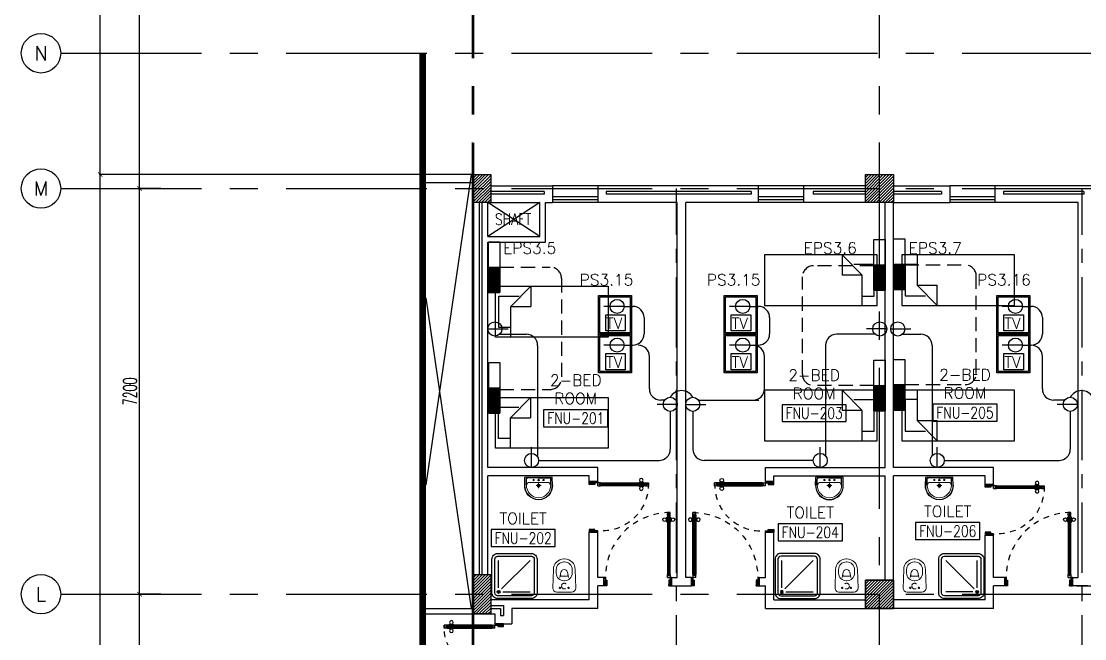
# Model space of a CAD drawing. Extents: x 0 to 93, y -1.5 to 78.
# Drawn here: x 0 to 18.88, y 56.23 to 67.19 of the extents above; entities that cross this region are included whole.
import ezdxf
from ezdxf.enums import TextEntityAlignment as Align

# ---------------------------------------------------------------- set-up
doc = ezdxf.new("R2010")
doc.units = 0
doc.header["$MEASUREMENT"] = 0
doc.header["$PDMODE"] = 34
for name, pattern in [('CENTER', [2, 1.25, -0.25, 0.25, -0.25]), ('CENTER2', [1.125, 0.75, -0.125, 0.125, -0.125]), ('CENTERX2', [4, 2.5, -0.5, 0.5, -0.5]), ('DASHED', [0.75, 0.5, -0.25]), ('HIDDEN', [0.375, 0.25, -0.125]), ('HIDDEN2', [0.1875, 0.125, -0.0625])]:
    doc.linetypes.add(name, pattern=pattern)
doc.layers.get('0').update_dxf_attribs({"color": 11, "linetype": 'CONTINUOUS'})
doc.layers.get('DEFPOINTS').update_dxf_attribs({"color": 11, "linetype": 'CONTINUOUS'})
for name, color, linetype in [('AX', 11, 'CONTINUOUS'), ('AX-CR', 11, 'CONTINUOUS'), ('AX-DIM', 11, 'CONTINUOUS'), ('AX-TXT', 11, 'CONTINUOUS'), ('AXES', 11, 'CENTERX2'), ('AXES1', 11, 'CENTER'), ('COL', 11, 'CONTINUOUS'), ('DOOR', 11, 'CONTINUOUS'), ('E-CLINE', 4, 'CONTINUOUS'), ('E-HLINE', 4, 'HIDDEN'), ('E-SOCKETS', 4, 'CONTINUOUS'), ('E-TEXT', 4, 'CONTINUOUS'), ('EJ', 11, 'CONTINUOUS'), ('ELEV', 11, 'CONTINUOUS'), ('FIX', 11, 'CONTINUOUS'), ('FUR', 11, 'CONTINUOUS'), ('HAT', 11, 'CONTINUOUS'), ('INSUL', 11, 'CONTINUOUS'), ('RM-BOX', 11, 'CONTINUOUS'), ('RM-NAME', 11, 'CONTINUOUS'), ('RM-NO', 11, 'CONTINUOUS'), ('ROOF', 11, 'CONTINUOUS'), ('SHAFT', 11, 'CONTINUOUS'), ('WALL', 11, 'CONTINUOUS'), ('WIN', 11, 'CONTINUOUS')]:
    doc.layers.add(name, color=color, linetype=linetype)
doc.styles.add('ROMANS', font='ROMANS.shx', dxfattribs={"width": 0.6})
doc.dimstyles.new('DIM-OUT', dxfattribs={"dimscale": 0, "dimtxt": 0.24, "dimasz": 0.08, "dimexe": 0.02, "dimexo": 0.02, "dimgap": 0.05, "dimtad": 1, "dimdec": 0, "dimlfac": 1000, "dimzin": 0, "dimdsep": 46, "dimtxsty": 'ROMANS', "dimblk1": 'ARCHTICK', "dimblk2": 'ARCHTICK', "dimsah": 1, "dimcen": 0.01, "dimdle": 0.08, "dimclrd": 7, "dimclre": 7, "dimclrt": 2, "dimadec": 0, "dimazin": 0, "dimtp": 2, "dimtm": 2, "dimtfac": 0.114286, "dimtdec": 0, "dimtix": 1, "dimtmove": 2, "dimatfit": 3, "dimldrblk": 'ARCHTICK', "dimfxl": 0, "dimtolj": 1, "dimtzin": 0, "dimarcsym": 0})

# ---------------------------------------------------------------- blocks, each defined once
blk = doc.blocks.new('_ARCHTICK')
at = {"color": 0, "linetype": 'ByBlock', "const_width": 0.15}
blk.add_lwpolyline([(-0.5, -0.5), (0.5, 0.5)], dxfattribs=at)
blk = doc.blocks.new('*D114')
at = {"layer": 'AX-DIM', "color": 7, "lineweight": -2}
for p, q in [((7.952, 76.648), (82.802, 76.648)), ((8.032, 72.01), (8.032, 76.668)), ((82.722, 64.49), (82.722, 76.668))]:
    blk.add_line(p, q, dxfattribs=at)
at = {"layer": 'DEFPOINTS', "color": 0}
for p in [(82.722, 76.648), (8.032, 71.99), (82.722, 64.47)]:
    blk.add_point(p, dxfattribs=at)
at = {"layer": 'AX-DIM', "color": 7, "lineweight": -2, "xscale": 0.08, "yscale": 0.08, "zscale": 0.08, "rotation": 180}
blk.add_blockref('_ARCHTICK', (8.032, 76.648), dxfattribs=at)
at = {"layer": 'AX-DIM', "color": 7, "lineweight": -2, "xscale": 0.08, "yscale": 0.08, "zscale": 0.08}
blk.add_blockref('_ARCHTICK', (82.722, 76.648), dxfattribs=at)
at = {"layer": 'AX-DIM', "color": 2, "insert": (45.377, 76.818), "char_height": 0.24, "attachment_point": 5, "style": 'ROMANS'}
blk.add_mtext('\\A1;74690', dxfattribs=at)
blk = doc.blocks.new('DOOR90')
at = {"layer": 'DOOR', "linetype": 'ByBlock'}
for p, q in [((0, 0), (-150, 0)), ((-200, -25), (-1000, -25)), ((-200, -42), (-1000, -42)), ((-200, -58), (-1000, -58)), ((-1000, -75), (-200, -75))]:
    blk.add_line(p, q, dxfattribs=at)
at = {"layer": 'DOOR', "color": 0, "linetype": 'ByBlock'}
for p, q in [((-150, 0), (-150, -25)), ((-150, 0), (0, 0)), ((0, -50), (0, 0)), ((-1050, -25), (-1050, -75)), ((-1050, -75), (-1050, -25)), ((-1000, -25), (-1050, -25)), ((-1000, -75), (-1050, -75)), ((-1020, -42), (-1020, -58)), ((-1000, -42), (-1020, -42)), ((-1000, -58), (-1020, -58)), ((-1000, -25), (-1000, -42)), ((-1000, -58), (-1000, -75)), ((-968, -25), (-968, -18)), ((-878, -18), (-968, -18)), ((-968, -75), (-968, -82)), ((-878, -82), (-968, -82)), ((-955, -18), (-955, -9)), ((-955, -9), (-890, -9)), ((-955, -18), (-890, -18)), ((-955, -82), (-955, -91)), ((-955, -82), (-890, -82)), ((-955, -91), (-890, -91)), ((-890, -18), (-890, -9)), ((-890, -82), (-890, -91)), ((-878, -25), (-878, -18)), ((-878, -75), (-878, -82)), ((-200, -42), (-200, -25)), ((-200, -25), (-150, -25)), ((-180, -42), (-200, -42)), ((-200, -75), (-200, -58)), ((-200, -58), (-180, -58)), ((-150, -75), (-200, -75)), ((-180, -58), (-180, -42)), ((-150, -75), (-150, -25)), ((-150, -25), (-100, -25)), ((-100, -25), (-100, -50)), ((-100, -50), (0, -50)), ((-150, -900), (-150, -875)), ((-150, -875), (-100, -875)), ((0, -900), (-150, -900)), ((-150, -900), (0, -900)), ((-100, -850), (0, -850)), ((-100, -875), (-100, -850)), ((0, -850), (0, -900))]:
    blk.add_line(p, q, dxfattribs=at)
at = {"layer": 'DOOR', "color": 9, "linetype": 'ByBlock'}
for p, q in [((0, -50), (-114, 0)), ((0, -50), (-40, 0)), ((0, -50), (-100, -37)), ((0, -850), (-114, -900)), ((0, -850), (-100, -863)), ((0, -850), (-40, -900))]:
    blk.add_line(p, q, dxfattribs=at)
at = {"layer": 'DOOR', "color": 0, "linetype": 'ByBlock'}
for centre in [(-923, 24), (-923, -124)]:
    blk.add_circle(centre, 32.4, dxfattribs=at)
at = {"layer": 'DOOR', "color": 9, "linetype": 'ByBlock'}
for centre, radius, start, end in [((0, -50), 74.4, 137.7764, 180), ((0, -50), 54.4, 113.2074, 180), ((0, -50), 154, 161.1053, 166.2858), ((0, -50), 134, 158.1598, 169.28), ((0, -50), 114, 154.0838, 167.3774), ((0, -50), 94.4, 148.0182, 180), ((0, -50), 34.4, 90, 180), ((0, -50), 14.4, 90, 180), ((0, -850), 154, 193.7142, 198.8947), ((0, -850), 134, 190.72, 201.8402), ((0, -850), 94.4, 180, 211.9818), ((0, -850), 74.4, 180, 222.2236), ((0, -850), 54.4, 180, 246.7926), ((0, -850), 34.4, 180, 270), ((0, -850), 14.4, 180, 270)]:
    blk.add_arc(centre, radius, start, end, dxfattribs=at)
at = {"layer": 'DOOR', "linetype": 'HIDDEN', "ltscale": 0.5}
blk.add_arc((-222, -50), 828, 178.2701, 275.003, dxfattribs=at)
blk = doc.blocks.new('DOOR100')
at = {"layer": 'DOOR', "color": 0, "linetype": 'ByBlock'}
for p, q in [((-92, 1206), (-92, 1141)), ((-83, 1206), (-92, 1206)), ((-83, 1141), (-92, 1141)), ((-83, 1129), (-83, 1219)), ((-76, 1219), (-83, 1219)), ((-83, 1206), (-83, 1141)), ((-76, 1251), (-76, 1301)), ((-76, 1301), (-26, 1301)), ((-26, 1301), (-76, 1301)), ((-59, 1251), (-76, 1251)), ((-59, 1251), (-59, 1271)), ((-43, 1271), (-59, 1271)), ((-43, 1251), (-43, 1271)), ((-26, 1251), (-43, 1251)), ((-26, 1251), (-26, 1301)), ((-26, 1219), (-19, 1219)), ((-19, 1129), (-19, 1219)), ((-19, 1206), (-19, 1141)), ((-19, 1206), (-10, 1206)), ((-19, 1141), (-10, 1141)), ((-10, 1206), (-10, 1141)), ((-76, 1129), (-83, 1129)), ((-26, 1129), (-19, 1129)), ((-76, 200), (-59, 200)), ((-76, 150), (-76, 200)), ((-59, 200), (-59, 180)), ((-43, 200), (-26, 200)), ((-43, 180), (-43, 200)), ((-26, 200), (-26, 150)), ((-1201, 0), (-1201, 150)), ((-1201, 150), (-1176, 150)), ((-1201, 150), (-1201, 0)), ((-1151, 0), (-1201, 0)), ((-1176, 150), (-1176, 100)), ((-1176, 100), (-1151, 100)), ((-1151, 100), (-1151, 0)), ((-76, 150), (-26, 150)), ((-59, 180), (-43, 180)), ((-51, 100), (-51, 0)), ((-26, 100), (-51, 100)), ((-51, 0), (-1, 0)), ((-1, 150), (-26, 150)), ((-26, 150), (-26, 100)), ((-1, 150), (-1, 0))]:
    blk.add_line(p, q, dxfattribs=at)
at = {"layer": 'DOOR', "linetype": 'ByBlock'}
for p, q in [((-76, 1251), (-76, 200)), ((-59, 200), (-59, 1251)), ((-43, 200), (-43, 1251)), ((-26, 200), (-26, 1251))]:
    blk.add_line(p, q, dxfattribs=at)
at = {"layer": 'DOOR', "color": 9, "linetype": 'ByBlock'}
for p, q in [((-1151, 0), (-1201, 114)), ((-1151, 0), (-1201, 40)), ((-1151, 0), (-1164, 100)), ((-51, 0), (-1, 114)), ((-51, 0), (-38, 100)), ((-51, 0), (-1, 40))]:
    blk.add_line(p, q, dxfattribs=at)
at = {"layer": 'DOOR', "color": 0, "linetype": 'ByBlock'}
for centre in [(-125, 1174), (22, 1174)]:
    blk.add_circle(centre, 32.4, dxfattribs=at)
at = {"layer": 'DOOR', "linetype": 'HIDDEN', "ltscale": 0.5}
blk.add_arc((-27, 152), 1149, 89.961, 180.0931, dxfattribs=at)
at = {"layer": 'DOOR', "color": 9, "linetype": 'ByBlock'}
for centre, radius, start, end in [((-1151, 0), 154, 103.7142, 108.8947), ((-1151, 0), 134, 100.72, 111.8402), ((-1151, 0), 94.4, 90, 121.9818), ((-1151, 0), 74.4, 90, 132.2236), ((-1151, 0), 54.4, 90, 156.7926), ((-1151, 0), 34.4, 90, 180), ((-1151, 0), 14.4, 90, 180), ((-51, 0), 94.4, 58.0182, 90), ((-51, 0), 74.4, 47.7764, 90), ((-51, 0), 54.4, 23.2074, 90), ((-51, 0), 34.4, 0, 90), ((-51, 0), 14.4, 0, 90), ((-51, 0), 134, 68.1598, 79.28), ((-51, 0), 114, 64.0838, 77.3774), ((-51, 0), 154, 71.1053, 76.2858)]:
    blk.add_arc(centre, radius, start, end, dxfattribs=at)
blk = doc.blocks.new('A$C272A55A0')
at = {"layer": 'DOOR', "color": 0, "linetype": 'ByBlock'}
for p, q in [((0, 900), (0, 1050)), ((50, 1050), (0, 1050)), ((25, 950), (50, 950)), ((25, 900), (25, 950)), ((50, 950), (50, 1050)), ((1750, 950), (1750, 1050)), ((1750, 1050), (1800, 1050)), ((1775, 950), (1750, 950)), ((1775, 900), (1775, 950)), ((1800, 1050), (1800, 900)), ((0, 900), (25, 900)), ((75, 900), (25, 900)), ((25, 850), (25, 900)), ((42, 850), (25, 850)), ((58, 870), (42, 870)), ((42, 870), (42, 850)), ((58, 850), (58, 870)), ((75, 850), (58, 850)), ((75, 900), (75, 850)), ((1725, 900), (1775, 900)), ((1725, 900), (1725, 850)), ((1725, 850), (1742, 850)), ((1742, 870), (1758, 870)), ((1742, 850), (1742, 870)), ((1758, 870), (1758, 850)), ((1758, 850), (1775, 850)), ((1800, 900), (1775, 900)), ((1775, 850), (1775, 900)), ((25, 50), (42, 50)), ((25, 50), (25, 0)), ((25, 0), (75, 0)), ((75, 0), (25, 0)), ((42, 50), (42, 30)), ((42, 30), (58, 30)), ((58, 50), (75, 50)), ((58, 50), (58, 30)), ((75, 50), (75, 0)), ((1718, 160), (1709, 160)), ((1709, 95), (1709, 160)), ((1718, 95), (1709, 95)), ((1725, 173), (1718, 173)), ((1718, 173), (1718, 83)), ((1718, 95), (1718, 160)), ((1725, 83), (1718, 83)), ((1742, 50), (1725, 50)), ((1725, 50), (1725, 0)), ((1775, 0), (1725, 0)), ((1725, 0), (1775, 0)), ((1742, 50), (1742, 30)), ((1758, 30), (1742, 30)), ((1775, 50), (1758, 50)), ((1758, 50), (1758, 30)), ((1775, 173), (1782, 173)), ((1775, 83), (1782, 83)), ((1775, 50), (1775, 0)), ((1782, 173), (1782, 83)), ((1782, 160), (1791, 160)), ((1782, 95), (1782, 160)), ((1782, 95), (1791, 95)), ((1791, 95), (1791, 160))]:
    blk.add_line(p, q, dxfattribs=at)
at = {"layer": 'DOOR', "color": 9, "linetype": 'ByBlock'}
for p, q in [((50, 1050), (0, 1010)), ((50, 1050), (0, 937)), ((50, 1050), (37, 950)), ((1750, 1050), (1800, 1010)), ((1750, 1050), (1800, 937)), ((1750, 1050), (1763, 950))]:
    blk.add_line(p, q, dxfattribs=at)
at = {"layer": 'DOOR', "linetype": 'ByBlock'}
for p, q in [((25, 850), (25, 50)), ((42, 850), (42, 50)), ((58, 850), (58, 50)), ((75, 50), (75, 850)), ((1725, 50), (1725, 850)), ((1742, 850), (1742, 50)), ((1758, 850), (1758, 50)), ((1775, 850), (1775, 50))]:
    blk.add_line(p, q, dxfattribs=at)
at = {"layer": 'DOOR', "color": 0, "linetype": 'ByBlock'}
for centre in [(1676, 128), (1824, 128)]:
    blk.add_circle(centre, 32.4, dxfattribs=at)
at = {"layer": 'DOOR', "color": 9, "linetype": 'ByBlock'}
for centre, radius, start, end in [((50, 1050), 54.4, 203.2074, 270), ((50, 1050), 74.4, 227.7764, 270), ((50, 1050), 94.4, 238.0182, 270), ((50, 1050), 114, 244.0838, 257.3774), ((50, 1050), 34.4, 180, 270), ((50, 1050), 14.4, 180, 270), ((1750, 1050), 14.4, 270, 0), ((1750, 1050), 34.4, 270, 0), ((1750, 1050), 54.4, 270, 336.7926), ((1750, 1050), 74.4, 270, 312.2236), ((1750, 1050), 94.4, 270, 301.9818), ((1750, 1050), 114, 282.6226, 295.9162), ((50, 1050), 134, 248.1598, 259.28), ((50, 1050), 154, 251.1053, 256.2858), ((1750, 1050), 134, 280.72, 291.8402), ((1750, 1050), 154, 283.7142, 288.8947)]:
    blk.add_arc(centre, radius, start, end, dxfattribs=at)
at = {"layer": 'DOOR', "linetype": 'HIDDEN', "ltscale": 0.5}
for centre, start, end in [((50, 851), 268.3174, 3.2965), ((1750, 851), 176.7035, 271.6826)]:
    blk.add_arc(centre, 851, start, end, dxfattribs=at)
at = {"layer": 'WALL', "linetype": 'ByBlock'}
blk.add_line((1800, 900), (1800, 1050), dxfattribs=at)
blk = doc.blocks.new('C-300')
at = {"layer": 'HAT', "linetype": 'ByBlock', "ltscale": 0.3}
h = blk.add_hatch(dxfattribs=at)
h.set_pattern_fill('ANSI31', color=8, scale=300, style=0)
h.set_pattern_definition([(45, (-258496.182, -82361.005), (-26.5165043, 26.5165043), [])])
h.paths.add_polyline_path([(300, 500), (0, 500), (0, 250), (300, 250)])
h.paths.add_polyline_path([(300, 250), (0, 250), (0, 0), (300, 0)])
at = {"layer": 'COL'}
blk.add_lwpolyline([(0, 500), (300, 500), (300, 0), (0, 0)], close=True, dxfattribs=at)
blk = doc.blocks.new('C11')
at = {"layer": 'HAT'}
h = blk.add_hatch(dxfattribs=at)
h.set_pattern_fill('ANSI31', color=256, scale=300, style=0)
h.set_pattern_definition([(45, (-248556.182, -75061.005), (-26.5165043, 26.5165043), [])])
h.paths.add_polyline_path([(300, 700), (0, 700), (0, 350), (300, 350)])
h.paths.add_polyline_path([(300, 350), (0, 350), (0, 0), (300, 0)])
at = {"layer": 'COL'}
blk.add_lwpolyline([(300, 700), (300, 0), (0, 0), (0, 700)], close=True, dxfattribs=at)
blk = doc.blocks.new('RM1')
at = {"layer": 'RM-BOX'}
blk.add_lwpolyline([(570, -200), (-570, -200), (-570, -500), (570, -500)], close=True, dxfattribs=at)
at = {"layer": 'RM-NAME', "style": 'ROMANS'}
for tag, p in [('ROOMNAME1', (0, 324)), ('ROOMNAME2', (0, 0))]:
    blk.add_attdef(tag, text='', height=200, dxfattribs=at).set_placement(p, align=Align.MIDDLE)
at = {"layer": 'RM-NO', "style": 'ROMANS', "width": 0.8}
blk.add_attdef('ROOMNO', text='', height=200, dxfattribs=at).set_placement((0, -350), align=Align.MIDDLE)
blk = doc.blocks.new('AH20A')
at = {"layer": 'FUR'}
for p, q in [((0, 0.5), (0, -0.5)), ((1, 0.5), (0, 0.5)), ((0.1358, 0.5), (0.1358, -0.0987)), ((1, -0.5), (1, 0.5)), ((0.1358, 0.3112), (0.0277, 0.3112)), ((0.0277, 0.3112), (0.0277, -0.3087)), ((0.1358, -0.0987), (0.3125, -0.5)), ((0.1358, -0.0987), (0.3125, -0.0987)), ((0.3125, -0.5), (0.3125, -0.0987)), ((0.0277, -0.3087), (0.2076, -0.3087)), ((0, -0.5), (1, -0.5))]:
    blk.add_line(p, q, dxfattribs=at)
blk = doc.blocks.new('COL50')
at = {"layer": 'COL'}
blk.add_lwpolyline([(-250, 250), (-250, -250), (250, -250), (250, 250)], close=True, dxfattribs=at)
blk = doc.blocks.new('*X44')
at = {"color": 0}
for p, q in [((73379, 177112), (73857, 177590)), ((73379, 177165), (73804, 177590)), ((73379, 177218), (73751, 177590)), ((73379, 177271), (73698, 177590)), ((73379, 177324), (73645, 177590)), ((73379, 177377), (73592, 177590)), ((73379, 177430), (73539, 177590)), ((73379, 177483), (73486, 177590)), ((73379, 177536), (73433, 177590)), ((73410, 177090), (73879, 177559)), ((73463, 177090), (73879, 177506)), ((73516, 177090), (73879, 177453)), ((73569, 177090), (73879, 177400)), ((73622, 177090), (73879, 177347)), ((73675, 177090), (73879, 177294)), ((73728, 177090), (73879, 177241)), ((73781, 177090), (73879, 177188)), ((73834, 177090), (73879, 177134))]:
    blk.add_line(p, q, dxfattribs=at)
blk = doc.blocks.new('LAV1')
at = {"layer": 'FIX', "linetype": 'DASHED', "lineweight": 20, "ltscale": 0.05}
for p, q in [((50, 220), (-50, 220)), ((0, 170), (0, 270)), ((0, 170), (0, 270))]:
    blk.add_line(p, q, dxfattribs=at)
at = {"layer": 'FIX', "linetype": 'ByBlock', "ltscale": 0.3}
for p, q in [((-280, 210), (-275, 50)), ((-245, 210), (-245, 85)), ((0, 60), (-220, 60)), ((0, 60), (220, 60)), ((245, 210), (245, 85)), ((280, 210), (275, 50))]:
    blk.add_line(p, q, dxfattribs=at)
at = {"layer": 'FIX', "linetype": 'Continuous', "lineweight": 20}
for p, q in [((-275, 210), (-275, 50)), ((0, 50), (-275, 50)), ((0, 50), (-252, 50)), ((0, 155), (-181, 155)), ((0, 155), (181, 155)), ((0, 50), (275, 50)), ((0, 50), (252, 50)), ((275, 210), (275, 50))]:
    blk.add_line(p, q, dxfattribs=at)
at = {"layer": 'FIX', "lineweight": 20}
for p, q in [((16, 107), (-15, 107)), ((0, 92), (0, 123))]:
    blk.add_line(p, q, dxfattribs=at)
for centre, radius in [((0, 220), 29.5), ((0, 220), 22.5), ((0, 107), 15.5)]:
    blk.add_circle(centre, radius, dxfattribs=at)
at = {"layer": 'FIX', "linetype": 'HIDDEN', "lineweight": 20, "ltscale": 0.05}
for centre in [(-100, 107), (100, 107)]:
    blk.add_circle(centre, 12.4, dxfattribs=at)
at = {"layer": 'FIX', "linetype": 'ByBlock', "ltscale": 0.3}
for centre, radius, start, end in [((7, 220), 287, 91.3776, 182.0064), ((-7, 220), 287, 357.9936, 88.6224), ((-220, 85), 24.9, 179.7021, 269.9486), ((220, 85), 24.9, 270.0514, 0.2979)]:
    blk.add_arc(centre, radius, start, end, dxfattribs=at)
at = {"layer": 'FIX', "linetype": 'Continuous', "lineweight": 20}
for centre, radius, start, end in [((8, 217), 283, 91.6988, 181.351), ((8, 212), 253, 91.7328, 180.4884), ((-8, 217), 283, 358.649, 88.3012), ((-8, 212), 253, 359.5116, 88.2672), ((-179, 222), 66.9, 190.2006, 268.0786), ((179, 222), 66.9, 271.9214, 349.7994)]:
    blk.add_arc(centre, radius, start, end, dxfattribs=at)
blk = doc.blocks.new('*X45')
at = {"color": 0}
for p, q in [((73379, 169899), (73870, 170390)), ((73379, 169952), (73817, 170390)), ((73379, 170005), (73764, 170390)), ((73379, 170058), (73711, 170390)), ((73379, 170111), (73658, 170390)), ((73379, 170164), (73604, 170390)), ((73379, 170217), (73551, 170390)), ((73379, 170271), (73498, 170390)), ((73379, 170324), (73445, 170390)), ((73379, 170377), (73392, 170390)), ((73423, 169890), (73879, 170346)), ((73476, 169890), (73879, 170293)), ((73529, 169890), (73879, 170240)), ((73582, 169890), (73879, 170187)), ((73635, 169890), (73879, 170134)), ((73688, 169890), (73879, 170081)), ((73741, 169890), (73879, 170028)), ((73794, 169890), (73879, 169975)), ((73847, 169890), (73879, 169922))]:
    blk.add_line(p, q, dxfattribs=at)
blk = doc.blocks.new('WC1')
at = {"layer": 'FIX', "lineweight": 20}
for p, q in [((-210, 204), (-538, 194)), ((-727, 5), (-727, -5)), ((-674, 5), (-674, -5)), ((-534, 24), (-540, 0)), ((-540, 0), (-534, -24)), ((-475, 141), (-538, 141)), ((-395, 76), (-490, 60)), ((-339, 5), (-339, -5)), ((-137, 0), (-137, 131)), ((-137, -131), (-137, 0)), ((-538, -141), (-475, -141)), ((-490, -60), (-395, -76)), ((-538, -194), (-210, -204)), ((-213, -204), (-210, -204))]:
    blk.add_line(p, q, dxfattribs=at)
at = {"layer": 'FIX', "linetype": 'Continuous', "lineweight": 20}
blk.add_line((-420, -47), (-420, 45), dxfattribs=at)
at = {"layer": 'FIX', "linetype": 'HIDDEN2', "lineweight": 20, "ltscale": 0.3}
blk.add_circle((-245, 0), 49.8, dxfattribs=at)
at = {"layer": 'FIX', "linetype": 'HIDDEN', "lineweight": 20, "ltscale": 0.05}
for centre in [(-213, 78), (-213, -77)]:
    blk.add_circle(centre, 11.6, dxfattribs=at)
at = {"layer": 'FIX', "lineweight": 20}
for centre, radius, start, end in [((-538, 5), 189, 90, 180), ((-210, 131), 73, 360, 90), ((-538, 5), 136, 90, 180), ((-473, -7), 68.2, 128.9242, 152.8468), ((-464, -18), 82, 108.496, 128.9242), ((-475, 5), 136, 360, 90), ((-538, -5), 189, 180, 270), ((-538, -5), 136, 180, 270), ((-473, 7), 68.2, 207.1532, 231.0758), ((-464, 18), 82, 231.0758, 251.504), ((-475, -5), 136, 270, 0), ((-210, -131), 73, 270, 0)]:
    blk.add_arc(centre, radius, start, end, dxfattribs=at)
at = {"layer": 'FIX', "linetype": 'Continuous', "lineweight": 20}
for centre, start, end in [((-443, 46), 357.6662, 91.6121), ((-442, -46), 268.3879, 2.3338)]:
    blk.add_arc(centre, 22.3, start, end, dxfattribs=at)
blk = doc.blocks.new('SHR1')
at = {"layer": 'FIX'}
for p, q in [((-196, 196), (-700, 700)), ((-143, 218), (-143, 700)), ((-218, 143), (-700, 143))]:
    blk.add_line(p, q, dxfattribs=at)
for points in [[(-825, 125), (-825, 725, -0.414214), (-725, 825), (-125, 825, -0.414214), (-25, 725), (-25, 125, -0.414214), (-125, 25), (-725, 25, -0.414214)], [(-775, 125), (-775, 725, -0.414214), (-725, 775), (-125, 775, -0.414214), (-75, 725), (-75, 125, -0.414214), (-125, 75), (-725, 75, -0.414214)]]:
    blk.add_lwpolyline(points, format="xyb", close=True, dxfattribs=at)
for radius in [25, 15]:
    blk.add_circle((-143, 143), radius, dxfattribs=at)
blk = doc.blocks.new('*D133')
at = {"layer": 'AX-DIM', "color": 7, "lineweight": -2}
for p, q in [((2.48, 71.42), (2.08, 71.42)), ((2.1, 64.14), (2.1, 71.5)), ((2.48, 64.22), (2.08, 64.22))]:
    blk.add_line(p, q, dxfattribs=at)
at = {"layer": 'DEFPOINTS', "color": 0}
for p in [(2.1, 71.42), (2.5, 71.42), (2.5, 64.22)]:
    blk.add_point(p, dxfattribs=at)
at = {"layer": 'AX-DIM', "color": 7, "lineweight": -2, "xscale": 0.08, "yscale": 0.08, "zscale": 0.08}
for p, rotation in [((2.1, 71.42), 90), ((2.1, 64.22), 270)]:
    blk.add_blockref('_ARCHTICK', p, dxfattribs=dict(at, rotation=rotation))
at = {"layer": 'AX-DIM', "color": 2, "insert": (1.93, 67.82), "char_height": 0.24, "attachment_point": 5, "rotation": 90, "style": 'ROMANS'}
blk.add_mtext('\\A1;7200', dxfattribs=at)
blk = doc.blocks.new('*D130')
at = {"layer": 'AX-DIM', "color": 7, "lineweight": -2}
for p, q in [((2.48, 57.02), (2.08, 57.02)), ((2.1, 49.74), (2.1, 57.1)), ((2.48, 49.82), (2.08, 49.82))]:
    blk.add_line(p, q, dxfattribs=at)
at = {"layer": 'DEFPOINTS', "color": 0}
for p in [(2.1, 57.02), (2.5, 57.02), (2.5, 49.82)]:
    blk.add_point(p, dxfattribs=at)
at = {"layer": 'AX-DIM', "color": 7, "lineweight": -2, "xscale": 0.08, "yscale": 0.08, "zscale": 0.08}
for p, rotation in [((2.1, 57.02), 90), ((2.1, 49.82), 270)]:
    blk.add_blockref('_ARCHTICK', p, dxfattribs=dict(at, rotation=rotation))
at = {"layer": 'AX-DIM', "color": 2, "insert": (1.93, 53.42), "char_height": 0.24, "attachment_point": 5, "rotation": 90, "style": 'ROMANS'}
blk.add_mtext('\\A1;7200', dxfattribs=at)
blk = doc.blocks.new('*D127')
at = {"layer": 'AX-DIM', "color": 7, "lineweight": -2}
for p, q in [((2.48, 64.22), (2.08, 64.22)), ((2.1, 56.94), (2.1, 64.3)), ((2.48, 57.02), (2.08, 57.02))]:
    blk.add_line(p, q, dxfattribs=at)
at = {"layer": 'DEFPOINTS', "color": 0}
for p in [(2.1, 64.22), (2.5, 64.22), (2.5, 57.02)]:
    blk.add_point(p, dxfattribs=at)
at = {"layer": 'AX-DIM', "color": 7, "lineweight": -2, "xscale": 0.08, "yscale": 0.08, "zscale": 0.08}
for p, rotation in [((2.1, 64.22), 90), ((2.1, 57.02), 270)]:
    blk.add_blockref('_ARCHTICK', p, dxfattribs=dict(at, rotation=rotation))
at = {"layer": 'AX-DIM', "color": 2, "insert": (1.93, 60.62), "char_height": 0.24, "attachment_point": 5, "rotation": 90, "style": 'ROMANS'}
blk.add_mtext('\\A1;7200', dxfattribs=at)
blk = doc.blocks.new('AXL')
at = {"layer": 'AX-CR'}
blk.add_circle((-350, 0), 350, dxfattribs=at)
at = {"layer": 'AX-TXT', "style": 'ROMANS'}
blk.add_attdef('AX', text='', height=250, dxfattribs=at).set_placement((-350, 0), align=Align.MIDDLE)
blk = doc.blocks.new('*D117')
at = {"layer": 'AX-DIM', "color": 4, "lineweight": -2}
for p, q in [((7.362, 64.47), (1.38, 64.47)), ((8.262, 5.15), (1.38, 5.15))]:
    blk.add_line(p, q, dxfattribs=at)
at = {"layer": 'AX-DIM', "color": 7, "lineweight": -2}
blk.add_line((1.4, 5.07), (1.4, 64.55), dxfattribs=at)
at = {"layer": 'DEFPOINTS', "color": 0}
for p in [(1.4, 64.47), (7.382, 64.47), (8.282, 5.15)]:
    blk.add_point(p, dxfattribs=at)
at = {"layer": 'AX-DIM', "color": 7, "lineweight": -2, "xscale": 0.08, "yscale": 0.08, "zscale": 0.08}
for p, rotation in [((1.4, 64.47), 90), ((1.4, 5.15), 270)]:
    blk.add_blockref('_ARCHTICK', p, dxfattribs=dict(at, rotation=rotation))
at = {"layer": 'AX-DIM', "color": 2, "insert": (1.23, 34.81), "char_height": 0.24, "attachment_point": 5, "rotation": 90, "style": 'ROMANS'}
blk.add_mtext('\\A1;59320', dxfattribs=at)
blk = doc.blocks.new('*D116')
at = {"layer": 'AX-DIM', "color": 7, "lineweight": -2}
for p, q in [((1.4, 64.39), (1.4, 74.575)), ((3.497, 74.495), (1.38, 74.495)), ((2.08, 64.47), (1.38, 64.47))]:
    blk.add_line(p, q, dxfattribs=at)
at = {"layer": 'DEFPOINTS', "color": 0}
for p in [(1.4, 74.495), (3.517, 74.495), (2.1, 64.47)]:
    blk.add_point(p, dxfattribs=at)
at = {"layer": 'AX-DIM', "color": 7, "lineweight": -2, "xscale": 0.08, "yscale": 0.08, "zscale": 0.08}
for p, rotation in [((1.4, 74.495), 90), ((1.4, 64.47), 270)]:
    blk.add_blockref('_ARCHTICK', p, dxfattribs=dict(at, rotation=rotation))
at = {"layer": 'AX-DIM', "color": 2, "insert": (1.23, 69.482), "char_height": 0.24, "attachment_point": 5, "rotation": 90, "style": 'ROMANS'}
blk.add_mtext('\\A1;10025', dxfattribs=at)
blk = doc.blocks.new('BHU')
at = {"color": 8}
for p, q in [((0, -311), (145, 1)), ((0, -340), (159, 1)), ((0, -370), (173, 1)), ((0, -399), (187, 1)), ((0, -281), (132, 1)), ((0, -251), (118, 1)), ((0, -15), (7, 1)), ((0, -44), (21, 1)), ((0, -74), (35, 1)), ((0, -104), (49, 1)), ((0, -133), (63, 1)), ((0, -163), (76, 1)), ((0, -192), (90, 1)), ((0, -222), (104, 1)), ((0, -429), (199, -1)), ((4, -450), (199, -31)), ((18, -450), (199, -61)), ((32, -450), (199, -90)), ((45, -450), (199, -120)), ((59, -450), (199, -149)), ((73, -450), (199, -179)), ((87, -450), (199, -208)), ((101, -450), (199, -238)), ((114, -450), (199, -268)), ((128, -450), (199, -297)), ((142, -450), (199, -327)), ((156, -450), (199, -356)), ((169, -450), (199, -386)), ((183, -450), (199, -416)), ((197, -450), (199, -445))]:
    blk.add_line(p, q, dxfattribs=at)
at = {"layer": 'E-SOCKETS'}
for p, q in [((0, 450), (199, 450)), ((0, -450), (0, 450)), ((199, 450), (199, -450))]:
    blk.add_line(p, q, dxfattribs=at)
at = {"layer": 'E-SOCKETS', "color": 4}
for p, q in [((0, 1), (199, 1)), ((0, -450), (199, -450))]:
    blk.add_line(p, q, dxfattribs=at)

msp = doc.modelspace()

# ---------------------------------------------------------------- linework, layer by layer
at = {"layer": 'AXES'}
for p, q in [((15.2317, -1.4643), (15.2317, 77.3484)), ((8.0117, -1.4643), (8.0117, 76.9984)), ((8.0117, -1.4643), (8.0117, 76.9984)), ((8.0317, -1.4663), (8.0317, 76.9963)), ((0.7, 66.62), (24.2317, 66.62)), ((0.7, 64.22), (24.2317, 64.22)), ((0.7, 57.02), (24.2317, 57.02))]:
    msp.add_line(p, q, dxfattribs=at)
at = {"layer": 'AXES1'}
for p, q in [((11.6317, 5.4), (11.6317, 64.22)), ((18.8317, 5.4), (18.8317, 64.22))]:
    msp.add_line(p, q, dxfattribs=at)
at = {"layer": 'COL'}
msp.add_lwpolyline([(14.9817, 63.97), (14.9817, 64.47), (15.4817, 64.47), (15.4817, 63.97)], close=True, dxfattribs=at)
at = {"layer": 'E-CLINE', "color": 4, "linetype": 'ByBlock'}
for p, q in [((10.7008, 62.1286), (10.8535, 62.1286)), ((12.9297, 62.1286), (13.0823, 62.1286)), ((17.7704, 62.1286), (17.923, 62.1286)), ((11.0535, 61.9286), (11.0535, 61.6412)), ((13.2823, 61.9286), (13.2823, 61.6412)), ((18.123, 61.9286), (18.123, 61.6412)), ((8.4906, 61.6352), (8.9649, 61.6352)), ((15.1532, 61.6352), (14.4734, 61.6352)), ((15.6411, 61.6352), (15.9649, 61.6352)), ((9.1649, 61.4352), (9.1649, 59.4799)), ((10.7008, 61.4412), (10.8535, 61.4412)), ((12.9297, 61.4412), (13.0823, 61.4412)), ((14.2734, 61.4352), (14.2734, 59.4799)), ((16.1649, 61.4352), (16.1649, 59.4799)), ((17.7704, 61.4412), (17.923, 61.4412)), ((11.1485, 60.6658), (11.1485, 61.2412)), ((13.1919, 60.6658), (13.1919, 61.2412)), ((18.123, 60.6658), (18.123, 61.2412)), ((11.4196, 60.4658), (11.3485, 60.4658)), ((12.0187, 60.4658), (13.0919, 60.4658)), ((18.5196, 60.4658), (18.323, 60.4658)), ((11.5192, 60.2652), (11.5192, 59.595)), ((11.9192, 60.2652), (11.9192, 59.595)), ((18.6192, 60.2652), (18.6192, 59.595)), ((9.1817, 59.395), (11.3192, 59.395)), ((14.0567, 59.395), (12.1192, 59.395)), ((16.3817, 59.395), (18.4192, 59.395))]:
    msp.add_line(p, q, dxfattribs=at)
for centre, radius, start, end in [((10.8535, 61.9286), 0.2, 0, 90), ((13.0823, 61.9286), 0.2, 0, 90), ((17.923, 61.9286), 0.2, 0, 90), ((8.9649, 61.4352), 0.2, 0, 90), ((10.8535, 61.6412), 0.2, 270, 0), ((13.0823, 61.6412), 0.2, 270, 0), ((14.4734, 61.4352), 0.2, 90, 180), ((15.9649, 61.4352), 0.2, 0, 90), ((17.923, 61.6412), 0.2, 270, 0), ((10.9485, 61.2412), 0.2, 0, 90), ((12.9919, 61.2412), 0.2, 0, 90), ((17.923, 61.2412), 0.2, 0, 90), ((11.3485, 60.6658), 0.2, 180, 270), ((11.7192, 60.4052), 0.2283, 28.81151, 151.18849), ((12.9919, 60.6658), 0.2, 270, 0), ((18.323, 60.6658), 0.2, 180, 270), ((18.8192, 60.4052), 0.2283, 28.81151, 151.18849), ((11.3192, 59.595), 0.2, 270, 0), ((12.1192, 59.595), 0.2, 180, 270), ((18.4192, 59.595), 0.2, 270, 0)]:
    msp.add_arc(centre, radius, start, end, dxfattribs=at)
at = {"layer": 'E-HLINE', "color": 4}
for p, q in [((15.6824, 62.8635), (16.7508, 62.8635)), ((15.1323, 62.8502), (14.0639, 62.8502)), ((9.5894, 62.6257), (9.5894, 60.8536)), ((13.8639, 60.9262), (13.8639, 62.6502)), ((16.9508, 60.9395), (16.9508, 62.6635)), ((8.4953, 60.6536), (9.3894, 60.6536)), ((15.133, 60.7262), (14.0639, 60.7262)), ((15.6817, 60.7395), (16.7508, 60.7395))]:
    msp.add_line(p, q, dxfattribs=at)
at = {"layer": 'E-HLINE', "color": 4, "linetype": 'HIDDEN'}
msp.add_line((8.4946, 62.8257), (9.3894, 62.8257), dxfattribs=at)
at = {"layer": 'E-HLINE', "color": 4}
for centre, start, end in [((16.7508, 62.6635), 0, 90), ((9.3894, 62.6257), 0, 90), ((14.0639, 62.6502), 90, 180), ((9.3894, 60.8536), 270, 0), ((14.0639, 60.9262), 180, 270), ((16.7508, 60.9395), 270, 0)]:
    msp.add_arc(centre, 0.2, start, end, dxfattribs=at)
at = {"layer": 'E-SOCKETS'}
for p, q in [((10.2457, 62.3222), (10.8316, 62.3222)), ((10.2457, 61.6348), (10.2457, 62.3222)), ((10.8316, 62.3222), (10.8316, 61.6348)), ((12.4745, 62.3222), (13.0604, 62.3222)), ((12.4745, 61.6348), (12.4745, 62.3222)), ((13.0604, 62.3222), (13.0604, 61.6348)), ((17.3152, 62.3222), (17.9011, 62.3222)), ((17.3152, 61.6348), (17.3152, 62.3222)), ((17.9011, 62.3222), (17.9011, 61.6348)), ((10.7008, 62.1286), (10.3425, 62.1286)), ((12.9297, 62.1286), (12.5713, 62.1286)), ((17.7704, 62.1286), (17.4121, 62.1286)), ((8.2817, 61.7278), (8.64, 61.7278)), ((15.3622, 61.7278), (15.0039, 61.7278)), ((15.4321, 61.7278), (15.7904, 61.7278)), ((10.8316, 61.6348), (10.2457, 61.6348)), ((10.2457, 61.6348), (10.8316, 61.6348)), ((10.2457, 60.9475), (10.2457, 61.6348)), ((10.8316, 61.6348), (10.8316, 60.9475)), ((12.4745, 60.9475), (12.4745, 61.6348)), ((13.0604, 61.6348), (12.4745, 61.6348)), ((12.4745, 61.6348), (13.0604, 61.6348)), ((13.0604, 61.6348), (13.0604, 60.9475)), ((17.3152, 60.9475), (17.3152, 61.6348)), ((17.9011, 61.6348), (17.3152, 61.6348)), ((17.3152, 61.6348), (17.9011, 61.6348)), ((17.9011, 61.6348), (17.9011, 60.9475)), ((10.7008, 61.4412), (10.3425, 61.4412)), ((12.9297, 61.4412), (12.5713, 61.4412)), ((17.7704, 61.4412), (17.4121, 61.4412)), ((10.8316, 60.9475), (10.2457, 60.9475)), ((13.0604, 60.9475), (12.4745, 60.9475)), ((17.9011, 60.9475), (17.3152, 60.9475)), ((11.6442, 60.3902), (11.2858, 60.3902)), ((11.7942, 60.3902), (12.1525, 60.3902)), ((18.7442, 60.3902), (18.3858, 60.3902)), ((9.0567, 59.27), (9.0567, 59.6283)), ((14.1817, 59.27), (14.1817, 59.6283)), ((16.2567, 59.27), (16.2567, 59.6283))]:
    msp.add_line(p, q, dxfattribs=at)
at = {"layer": 'E-SOCKETS', "color": 8}
for p, q in [((10.2707, 62.2972), (10.8066, 62.2972)), ((10.2707, 61.6598), (10.2707, 62.2972)), ((10.8066, 62.2972), (10.8066, 61.6598)), ((12.4995, 62.2972), (13.0354, 62.2972)), ((12.4995, 61.6598), (12.4995, 62.2972)), ((13.0354, 62.2972), (13.0354, 61.6598)), ((17.3402, 62.2972), (17.8761, 62.2972)), ((17.3402, 61.6598), (17.3402, 62.2972)), ((17.8761, 62.2972), (17.8761, 61.6598)), ((10.8066, 61.6598), (10.2707, 61.6598)), ((10.2707, 61.6098), (10.8066, 61.6098)), ((10.2707, 60.9725), (10.2707, 61.6098)), ((10.8066, 61.6098), (10.8066, 60.9725)), ((13.0354, 61.6598), (12.4995, 61.6598)), ((12.4995, 61.6098), (13.0354, 61.6098)), ((12.4995, 60.9725), (12.4995, 61.6098)), ((13.0354, 61.6098), (13.0354, 60.9725)), ((17.8761, 61.6598), (17.3402, 61.6598)), ((17.3402, 61.6098), (17.8761, 61.6098)), ((17.3402, 60.9725), (17.3402, 61.6098)), ((17.8761, 61.6098), (17.8761, 60.9725)), ((10.8066, 60.9725), (10.2707, 60.9725)), ((13.0354, 60.9725), (12.4995, 60.9725)), ((17.8761, 60.9725), (17.3402, 60.9725))]:
    msp.add_line(p, q, dxfattribs=at)
at = {"layer": 'E-SOCKETS'}
for points in [[(10.7175, 61.9781), (10.7175, 61.6921), (10.3725, 61.6921), (10.3725, 61.9781)], [(12.9464, 61.9781), (12.9464, 61.6921), (12.6013, 61.6921), (12.6013, 61.9781)], [(17.7871, 61.9781), (17.7871, 61.6921), (17.442, 61.6921), (17.442, 61.9781)], [(10.7175, 61.2908), (10.7175, 61.0047), (10.3725, 61.0047), (10.3725, 61.2908)], [(12.9464, 61.2908), (12.9464, 61.0047), (12.6013, 61.0047), (12.6013, 61.2908)], [(17.7871, 61.2908), (17.7871, 61.0047), (17.442, 61.0047), (17.442, 61.2908)]]:
    msp.add_lwpolyline(points, close=True, dxfattribs=at)
for centre in [(10.5758, 62.1286), (12.8047, 62.1286), (17.6454, 62.1286), (8.4067, 61.7278), (15.2372, 61.7278), (15.5571, 61.7278), (10.5758, 61.4412), (12.8047, 61.4412), (17.6454, 61.4412), (11.5192, 60.3902), (11.9192, 60.3902), (18.6192, 60.3902), (9.0567, 59.395), (14.1817, 59.395), (16.2567, 59.395)]:
    msp.add_circle(centre, 0.125, dxfattribs=at)
at = {"layer": 'EJ'}
for p, q in [((8.0117, 54.52), (8.0117, 56.67)), ((8.0317, 54.52), (8.0317, 56.67))]:
    msp.add_line(p, q, dxfattribs=at)
at = {"layer": 'ELEV', "linetype": 'CENTER2', "const_width": 0.12}
msp.add_lwpolyline([(7.1252, 3.0809), (7.1252, 66.62)], dxfattribs=at)
at = {"layer": 'INSUL'}
for p, q in [((9.2817, 64.17), (8.3317, 64.17)), ((9.2817, 64.12), (8.3317, 64.12)), ((9.2817, 64.17), (9.2817, 64.12)), ((10.3817, 64.17), (10.3817, 64.12)), ((12.9571, 64.17), (10.3817, 64.17)), ((12.9571, 64.12), (10.3817, 64.12)), ((12.9571, 64.17), (12.9571, 64.12)), ((14.9817, 64.17), (14.0571, 64.17)), ((14.0571, 64.17), (14.0571, 64.12)), ((14.9817, 64.12), (14.0571, 64.12)), ((16.3317, 64.17), (15.4817, 64.17)), ((16.3317, 64.12), (15.4817, 64.12)), ((16.3317, 64.17), (16.3317, 64.12)), ((17.4317, 64.17), (17.4317, 64.12)), ((18.8567, 64.17), (17.4317, 64.17)), ((18.8567, 64.12), (17.4317, 64.12)), ((18.8567, 64.17), (18.8567, 64.12)), ((8.1317, 57.37), (8.1317, 63.97)), ((8.1817, 57.37), (8.1817, 63.97)), ((8.3317, 56.82), (8.5567, 56.82)), ((8.5567, 56.82), (8.5567, 56.645)), ((8.3317, 56.77), (8.5067, 56.77)), ((8.5067, 56.77), (8.5067, 56.645)), ((8.5067, 56.645), (8.5567, 56.645))]:
    msp.add_line(p, q, dxfattribs=at)
at = {"layer": 'ROOF'}
for p, q in [((7.9917, 64.47), (7.1867, 64.47)), ((7.9925, 64.32), (7.1867, 64.32)), ((8.0117, 56.67), (8.0117, 64.27)), ((7.1867, 56.77), (8.0117, 56.77)), ((7.1867, 56.67), (8.0117, 56.67))]:
    msp.add_line(p, q, dxfattribs=at)
at = {"layer": 'SHAFT'}
for p, q in [((7.1867, 58.9609), (7.9915, 64.47)), ((7.9917, 56.77), (7.1867, 62.2793))]:
    msp.add_line(p, q, dxfattribs=at)
at = {"layer": 'SHAFT', "linetype": 'ByBlock'}
for p, q in [((9.2017, 63.37), (8.2817, 63.97)), ((9.2017, 63.97), (8.2817, 63.37))]:
    msp.add_line(p, q, dxfattribs=at)
at = {"layer": 'WALL'}
for p, q in [((8.3317, 64.27), (9.4317, 64.27)), ((9.4317, 64.27), (9.4317, 63.97)), ((10.2317, 64.27), (10.2317, 63.97)), ((13.0817, 64.27), (10.2317, 64.27)), ((13.0817, 64.27), (13.0817, 63.97)), ((14.9817, 64.27), (13.8817, 64.27)), ((13.8817, 64.27), (13.8817, 63.97)), ((15.4817, 64.27), (16.4817, 64.27)), ((16.4817, 64.27), (16.4817, 63.97)), ((17.2817, 64.27), (17.2817, 63.97)), ((19.0067, 64.27), (17.2817, 64.27)), ((8.0317, 57.37), (8.0317, 63.97)), ((8.2817, 63.37), (8.2817, 63.97)), ((8.3317, 63.97), (9.2017, 63.97)), ((9.2017, 63.37), (9.2017, 63.97)), ((9.3017, 63.97), (9.4317, 63.97)), ((9.3017, 63.27), (9.3017, 63.97)), ((11.6442, 63.97), (10.2317, 63.97)), ((11.6442, 57.32), (11.6442, 63.97)), ((13.0817, 63.97), (11.7942, 63.97)), ((11.7942, 57.32), (11.7942, 63.97)), ((14.9817, 63.97), (13.8817, 63.97)), ((15.3317, 59.27), (15.3317, 63.97)), ((15.4817, 63.97), (16.4817, 63.97)), ((15.4817, 59.27), (15.4817, 63.97)), ((18.7567, 63.97), (17.2817, 63.97)), ((18.7567, 57.32), (18.7567, 63.97)), ((8.2817, 63.37), (9.2017, 63.37)), ((8.2817, 63.27), (9.3017, 63.27)), ((8.2817, 59.27), (8.2817, 63.27)), ((10.2317, 59.27), (8.2817, 59.27)), ((10.2317, 59.02), (10.2317, 59.27)), ((13.2067, 59.02), (13.2067, 59.27)), ((17.2567, 58.97), (17.2567, 59.27)), ((9.2317, 59.12), (8.2817, 59.12)), ((10.0817, 59.12), (8.2817, 59.12)), ((8.2817, 57.37), (8.2817, 59.12)), ((10.0817, 59.02), (10.0817, 59.12)), ((10.0817, 59.02), (10.0817, 59.12)), ((13.3567, 59.02), (13.3567, 59.12)), ((15.3317, 57.27), (15.3317, 59.12)), ((15.4817, 57.27), (15.4817, 59.12)), ((17.1067, 58.97), (17.1067, 59.12)), ((10.2317, 59.02), (10.0817, 59.02)), ((10.2317, 58.12), (10.0817, 58.12)), ((10.0817, 56.92), (10.0817, 58.12)), ((10.2317, 57.32), (10.2317, 58.12)), ((13.2067, 57.32), (13.2067, 58.12)), ((13.3567, 56.92), (13.3567, 58.12)), ((17.1067, 56.92), (17.1067, 58.07)), ((17.2567, 57.32), (17.2567, 58.07)), ((10.3437, 57.32), (10.2317, 57.32)), ((10.3437, 57.17), (10.3437, 57.32)), ((11.5437, 57.17), (11.5437, 57.32)), ((11.8947, 57.17), (11.8947, 57.32)), ((13.0947, 57.17), (13.0947, 57.32)), ((13.0947, 57.32), (13.2067, 57.32)), ((17.4567, 57.32), (17.2567, 57.32)), ((17.4567, 57.17), (17.4567, 57.32)), ((18.6567, 57.17), (18.6567, 57.32)), ((10.3437, 57.17), (10.2317, 57.17)), ((10.2317, 56.77), (10.2317, 57.17)), ((13.0947, 57.17), (13.2067, 57.17)), ((13.2067, 56.77), (13.2067, 57.17)), ((17.2567, 56.77), (17.2567, 57.17)), ((17.4567, 57.17), (17.2567, 57.17)), ((9.2317, 56.92), (8.3317, 56.92)), ((9.2317, 56.92), (8.3317, 56.92)), ((10.0817, 56.92), (8.3317, 56.92)), ((8.0317, 56.67), (8.4067, 56.67)), ((8.4067, 56.67), (8.4067, 56.495)), ((8.7067, 56.77), (8.7067, 56.495)), ((9.2317, 56.77), (8.7067, 56.77)), ((9.2317, 56.77), (8.7067, 56.77)), ((10.2317, 56.77), (8.7067, 56.77)), ((13.2067, 56.77), (14.9817, 56.77)), ((17.2567, 56.77), (15.4817, 56.77)), ((8.4067, 56.495), (8.7067, 56.495))]:
    msp.add_line(p, q, dxfattribs=at)
at = {"layer": 'WALL', "linetype": 'ByBlock'}
for p, q in [((13.2067, 59.27), (15.3317, 59.27)), ((17.2567, 59.27), (15.4817, 59.27)), ((13.3567, 59.12), (15.3317, 59.12)), ((17.1067, 59.12), (15.4817, 59.12)), ((13.2067, 59.02), (13.3567, 59.02)), ((17.2567, 58.97), (17.1067, 58.97)), ((13.2067, 58.12), (13.3567, 58.12)), ((17.2567, 58.07), (17.1067, 58.07)), ((11.5437, 57.32), (11.6442, 57.32)), ((11.8947, 57.32), (11.7942, 57.32)), ((18.6567, 57.32), (18.7567, 57.32)), ((11.5437, 57.17), (11.8947, 57.17)), ((18.9317, 57.17), (18.6567, 57.17)), ((18.7317, 57.17), (19.0067, 57.17)), ((13.3567, 56.92), (14.9817, 56.92)), ((17.1067, 56.92), (15.4817, 56.92))]:
    msp.add_line(p, q, dxfattribs=at)
at = {"layer": 'WIN'}
for p, q in [((10.2317, 64.27), (9.4317, 64.27)), ((13.8817, 64.27), (13.0817, 64.27)), ((17.2817, 64.27), (16.4817, 64.27)), ((10.2317, 64.07), (9.4317, 64.07)), ((10.2317, 64.02), (9.4317, 64.02)), ((13.8817, 64.07), (13.0817, 64.07)), ((13.8817, 64.02), (13.0817, 64.02)), ((17.2817, 64.07), (16.4817, 64.07)), ((17.2817, 64.02), (16.4817, 64.02)), ((10.2317, 63.97), (9.4317, 63.97)), ((13.8817, 63.97), (13.0817, 63.97)), ((17.2817, 63.97), (16.4817, 63.97))]:
    msp.add_line(p, q, dxfattribs=at)
at = {"layer": 'WIN', "color": 1}
msp.add_line((8.3317, 56.82), (8.3317, 56.77), dxfattribs=at)

# ---------------------------------------------------------------- block references
at = {"layer": 'AX', "xscale": 0.001, "yscale": 0.001, "zscale": 0.001}
for p, values in [((0.7, 66.62), {'AX': 'N'}), ((0.7, 64.22), {'AX': 'M'}), ((0.7, 57.02), {'AX': 'L'})]:
    msp.add_blockref('AXL', p, dxfattribs=at).add_auto_attribs(values)
at = {"layer": 'COL', "color": 62, "linetype": 'Continuous', "xscale": 0.001, "yscale": 0.001, "zscale": 0.001}
msp.add_blockref('C-300', (8.0317, 63.97), dxfattribs=at)
at = {"layer": 'COL', "xscale": -0.001, "yscale": 0.001, "zscale": 0.001, "rotation": 180}
for p in [(15.2317, 64.22), (15.2317, 64.22), (15.2317, 57.02), (15.2317, 57.02)]:
    msp.add_blockref('COL50', p, dxfattribs=at)
at = {"layer": 'COL', "xscale": 0.001, "yscale": 0.001, "zscale": 0.001}
for name, p in [('C11', (8.0317, 56.67)), ('COL50', (15.2317, 57.02))]:
    msp.add_blockref(name, p, dxfattribs=at)
at = {"layer": 'DOOR', "color": 0, "linetype": 'ByBlock', "yscale": 0.001, "zscale": 0.001}
for name, p, xscale in [('DOOR90', (10.0817, 59.02), -0.001), ('DOOR90', (13.3567, 59.02), 0.001), ('DOOR90', (17.1067, 58.97), -0.001), ('DOOR100', (11.5437, 57.17), 0.001), ('DOOR100', (11.8947, 57.17), -0.001), ('DOOR100', (18.6567, 57.17), 0.001)]:
    msp.add_blockref(name, p, dxfattribs=dict(at, xscale=xscale))
at = {"layer": 'DOOR', "color": 0, "linetype": 'ByBlock', "xscale": -0.001, "yscale": 0.001, "zscale": 0.001, "rotation": 270}
msp.add_blockref('A$C272A55A0', (7.5063, 54.695), dxfattribs=at)
at = {"layer": 'E-CLINE', "color": 4, "xscale": 0.001000000003841706, "yscale": 0.001000000003841706, "zscale": 0.001}
for p in [(8.2953, 62.8246), (15.1323, 62.8651), (15.4817, 62.8784), (15.133, 60.7251), (15.4823, 60.7384), (8.2959, 60.6846)]:
    msp.add_blockref('BHU', p, dxfattribs=at)
at = {"layer": 'FIX'}
for name, p, xscale, yscale, zscale, rotation in [('AH20A', (15.194, 62.592), 2, 0.9, 2, 180), ('AH20A', (8.4193, 62.0348), -2, 0.9, 2, 180), ('AH20A', (15.194, 60.1931), 2, 0.9, 2, 180), ('AH20A', (8.4147, 60.0642), -2, 0.9, 2, 180), ('LAV1', (9.1817, 59.141), -0.0008799999999973807, 0.0008800000000046567, 0.0008800000000000001, 180), ('LAV1', (14.3442, 59.141), 0.0008799999999973807, 0.0008800000000046567, 0.0008800000000000001, 180), ('LAV1', (16.2942, 59.141), -0.0008799999999973807, 0.0008800000000046567, 0.0008800000000000001, 180), ('WC1', (9.6377, 56.92), -0.001, 0.001, 0.001, 90), ('WC1', (14.6482, 56.92), 0.001, 0.001, 0.001, 270), ('WC1', (15.8558, 56.92), -0.001, 0.001, 0.001, 90)]:
    msp.add_blockref(name, p, dxfattribs=dict(at, xscale=xscale, yscale=yscale, zscale=zscale, rotation=rotation))
at = {"layer": 'FIX', "xscale": 2, "yscale": 0.9, "zscale": 2}
for p in [(15.6313, 62.592), (15.6313, 60.1931)]:
    msp.add_blockref('AH20A', p, dxfattribs=at)
at = {"layer": 'HAT', "xscale": 0.001, "yscale": 0.001, "zscale": 0.001}
for name in ['*X44', '*X45']:
    msp.add_blockref(name, (-58.3976, -113.1197), dxfattribs=at)
at = {"layer": 'RM-NO', "xscale": 0.001, "yscale": 0.001, "zscale": 0.001}
for p, values in [((14.0737, 60.5834), {'ROOMNO': 'FNU-203', 'ROOMNAME2': 'ROOM', 'ROOMNAME1': '2-BED'}), ((16.7501, 60.5916), {'ROOMNO': 'FNU-205', 'ROOMNAME2': 'ROOM', 'ROOMNAME1': '2-BED'}), ((9.8419, 60.4938), {'ROOMNO': 'FNU-201', 'ROOMNAME2': 'ROOM', 'ROOMNAME1': '2-BED'}), ((14.0033, 58.4687), {'ROOMNO': 'FNU-204', 'ROOMNAME2': 'TOILET'}), ((16.4438, 58.491), {'ROOMNO': 'FNU-206', 'ROOMNAME2': 'TOILET'}), ((8.9079, 58.3662), {'ROOMNO': 'FNU-202', 'ROOMNAME2': 'TOILET'})]:
    msp.add_blockref('RM1', p, dxfattribs=at).add_auto_attribs(values)
at = {"layer": 'WALL', "xscale": 0.001, "yscale": 0.001, "zscale": 0.001, "rotation": 270}
msp.add_blockref('SHR1', (8.3297, 56.918), dxfattribs=at)
at = {"layer": 'WALL', "yscale": 0.001, "zscale": 0.001}
for p, xscale in [((13.3547, 56.918), -0.001), ((17.1087, 56.918), 0.001)]:
    msp.add_blockref('SHR1', p, dxfattribs=dict(at, xscale=xscale))

# ---------------------------------------------------------------- texts
at = {"layer": 'E-SOCKETS', "style": 'ROMANS'}
for p in [(10.3787, 61.7282), (12.6075, 61.7282), (17.4482, 61.7282), (10.3787, 61.0408), (12.6075, 61.0408), (17.4482, 61.0408)]:
    msp.add_text('TV', height=0.2, dxfattribs=at).set_placement(p)
at = {"layer": 'E-TEXT', "color": 4, "style": 'ROMANS'}
for s, p in [(' EPS3.5', (8.4155, 63.0635)), (' EPS3.6', (13.7508, 63.0635)), (' EPS3.7', (15.6137, 63.0635)), (' PS3.15', (9.775, 62.4998)), (' PS3.15', (12.0319, 62.4998)), (' PS3.16', (16.8307, 62.4998))]:
    msp.add_text(s, height=0.2, dxfattribs=at).set_placement(p)
at = {"layer": 'RM-NAME', "style": 'ROMANS', "width": 0.8}
msp.add_text('SHAFT', height=0.2, dxfattribs=at).set_placement((8.7299, 63.6747), align=Align.MIDDLE)

# ---------------------------------------------------------------- dimensions: what is measured, and where the dimension line sits
at = {"layer": 'AX-DIM'}
dim = msp.add_linear_dim(base=(82.7217, 76.6484), p1=(8.0317, 71.9903), p2=(82.7217, 64.47), dimstyle='DIM-OUT', override={"dimscale": 1}, dxfattribs=at)
dim.commit()
dim.dimension.update_dxf_attribs({"geometry": '*D114', "text_midpoint": (45.3767, 76.8184)})
for base, p1, p2, picture, middle in [((1.4, 74.495), (2.1, 64.47), (3.5173, 74.495), '*D116', (1.23, 69.4825)), ((2.1, 71.42), (2.5, 64.22), (2.5, 71.42), '*D133', (1.93, 67.82)), ((2.1, 64.22), (2.5, 57.02), (2.5, 64.22), '*D127', (1.93, 60.62)), ((2.1, 57.02), (2.5, 49.82), (2.5, 57.02), '*D130', (1.93, 53.42))]:
    dim = msp.add_linear_dim(base=base, p1=p1, p2=p2, angle=90, dimstyle='DIM-OUT', override={"dimscale": 1}, dxfattribs=at)
    dim.commit()
    dim.dimension.update_dxf_attribs({"geometry": picture, "text_midpoint": middle})
at = {"layer": 'AX-DIM', "color": 4}
dim = msp.add_linear_dim(base=(1.4, 64.47), p1=(8.2824, 5.15), p2=(7.382, 64.47), angle=90, dimstyle='DIM-OUT', override={"dimscale": 1, "dimclre": 4}, dxfattribs=at)
dim.commit()
dim.dimension.update_dxf_attribs({"geometry": '*D117', "text_midpoint": (1.23, 34.81)})

doc.saveas('drawing.dxf')
